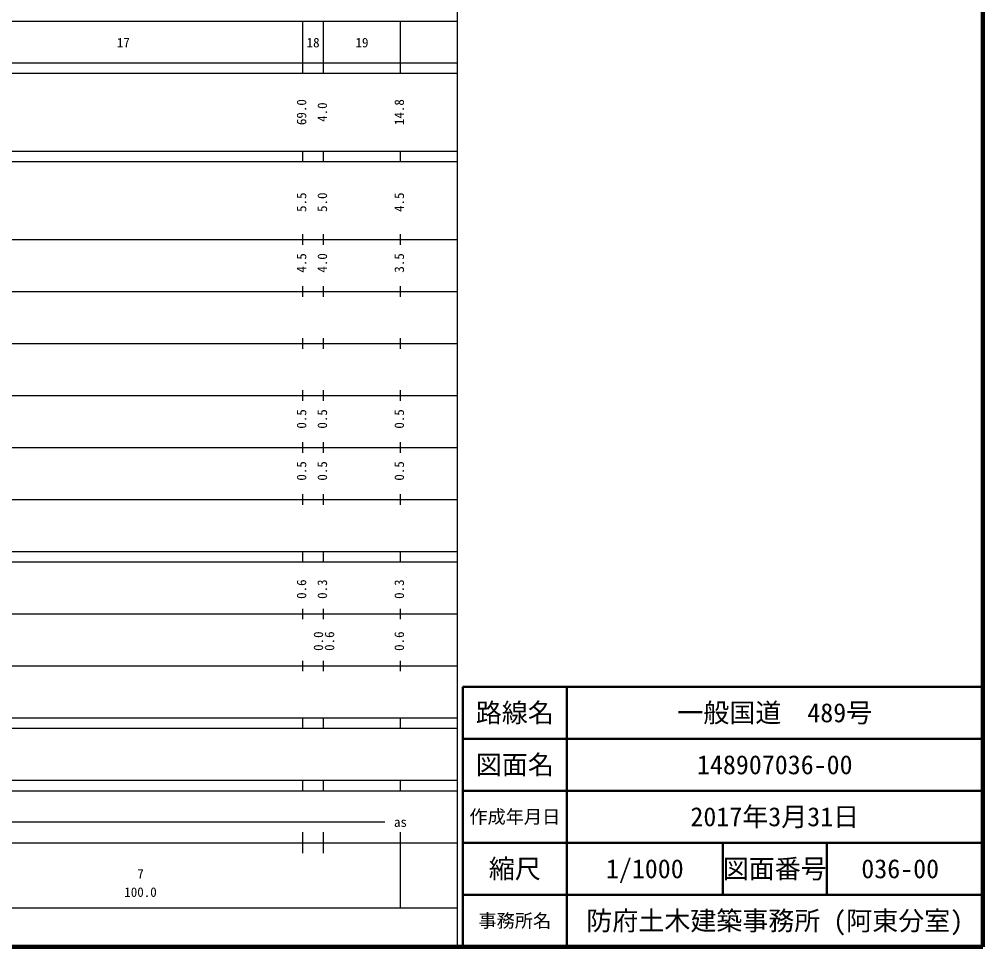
# Model space of a CAD drawing. Units: millimetres on the paper, enlarged 1000 times. Extents: x 40000 to 680000, y 20000 to 380000.
# Drawn here: x 494681 to 680000, y 20000 to 198357 of the extents above; entities that cross this region are included whole.
import ezdxf
from ezdxf.enums import TextEntityAlignment as Align

# ---------------------------------------------------------------- set-up
doc = ezdxf.new("R2010")
doc.units = ezdxf.units.MM
doc.header["$LTSCALE"] = 1000
for name, color, linetype, lineweight in [('M-TTL', 2, 'Continuous', 140), ('M-TTL-BAND', 7, 'Continuous', 25), ('M-TTL-FRAM', 2, 'Continuous', 50), ('M-TTL-LINE', 7, 'Continuous', 50)]:
    doc.layers.add(name, color=color, linetype=linetype, lineweight=lineweight)
doc.layers.add('M-TTL-TXT', color=7, linetype='Continuous')
doc.styles.add('ＭＳ ゴシック', font='')
doc.styles.get('ＭＳ ゴシック').set_extended_font_data('MS Gothic')

msp = doc.modelspace()

# ---------------------------------------------------------------- linework, layer by layer
at = {"layer": 'M-TTL'}
for p, q in [((680000, 20000), (680000, 380000)), ((40000, 20000), (680000, 20000))]:
    msp.add_line(p, q, dxfattribs=at)
at = {"layer": 'M-TTL-BAND'}
for p, q in [((579000, 20000), (579000, 370000)), ((68000, 198000), (579000, 198000)), ((549200, 188000), (549200, 198000)), ((553200, 188000), (553200, 198000)), ((568000, 188000), (568000, 198000)), ((40000, 190000), (579000, 190000)), ((40000, 188000), (579000, 188000)), ((40000, 173000), (579000, 173000)), ((549200, 171000), (549200, 173000)), ((553200, 171000), (553200, 173000)), ((568000, 171000), (568000, 173000)), ((40000, 171000), (579000, 171000)), ((40000, 156000), (579000, 156000)), ((549200, 155000), (549200, 157000)), ((553200, 155000), (553200, 157000)), ((568000, 155000), (568000, 157000)), ((549200, 145000), (549200, 147000)), ((553200, 145000), (553200, 147000)), ((568000, 145000), (568000, 147000)), ((46000, 146000), (579000, 146000)), ((52000, 136000), (579000, 136000)), ((549200, 135000), (549200, 137000)), ((553200, 135000), (553200, 137000)), ((568000, 135000), (568000, 137000)), ((549200, 125000), (549200, 127000)), ((553200, 125000), (553200, 127000)), ((568000, 125000), (568000, 127000)), ((46000, 126000), (579000, 126000)), ((549200, 115000), (549200, 117000)), ((553200, 115000), (553200, 117000)), ((568000, 115000), (568000, 117000)), ((52000, 116000), (579000, 116000)), ((46000, 106000), (579000, 106000)), ((549200, 105000), (549200, 107000)), ((553200, 105000), (553200, 107000)), ((568000, 105000), (568000, 107000)), ((40000, 96000), (579000, 96000)), ((549200, 94000), (549200, 96000)), ((553200, 94000), (553200, 96000)), ((568000, 94000), (568000, 96000)), ((40000, 94000), (579000, 94000)), ((49000, 84000), (579000, 84000)), ((549200, 83000), (549200, 85000)), ((553200, 83000), (553200, 85000)), ((568000, 83000), (568000, 85000)), ((549200, 73000), (549200, 75000)), ((553200, 73000), (553200, 75000)), ((568000, 73000), (568000, 75000)), ((40000, 74000), (579000, 74000)), ((40000, 64000), (579000, 64000)), ((549200, 62000), (549200, 64000)), ((553200, 62000), (553200, 64000)), ((568000, 62000), (568000, 64000)), ((40000, 62000), (579000, 62000)), ((40000, 52000), (579000, 52000)), ((549200, 50000), (549200, 52000)), ((553200, 50000), (553200, 52000)), ((568000, 50000), (568000, 52000)), ((40000, 50000), (579000, 50000)), ((71000, 44000), (565000, 44000)), ((549200, 38000), (549200, 42000)), ((553200, 38000), (553200, 42000)), ((568000, 27500), (568000, 42000)), ((40000, 40000), (579000, 40000)), ((68000, 27500), (579000, 27500))]:
    msp.add_line(p, q, dxfattribs=at)
at = {"layer": 'M-TTL-FRAM'}
for p, q in [((680000, 70000), (580000, 70000)), ((580000, 70000), (580000, 20000))]:
    msp.add_line(p, q, dxfattribs=at)
at = {"layer": 'M-TTL-LINE'}
for p, q in [((600000, 70000), (600000, 20000)), ((680000, 60000), (580000, 60000)), ((680000, 50000), (580000, 50000)), ((680000, 40000), (580000, 40000)), ((630000, 40000), (630000, 30000)), ((650000, 40000), (650000, 30000)), ((680000, 30000), (580000, 30000))]:
    msp.add_line(p, q, dxfattribs=at)

# ---------------------------------------------------------------- texts
at = {"layer": 'M-TTL-BAND', "style": 'ＭＳ ゴシック'}
for s, p in [('17', (514700, 192405)), ('18', (551200, 192405)), ('19', (560600, 192405)), ('as', (568000, 42500)), ('7', (518000, 32523)), ('100.0', (518000, 29033))]:
    msp.add_text(s, height=1833, dxfattribs=at).set_placement(p, align=Align.BOTTOM_CENTER)
for s, p in [('69.0', (550432, 180500)), ('4.0', (554432, 180500)), ('14.8', (569232, 180500)), ('5.5', (550432, 163174)), ('5.0', (554432, 163174)), ('4.5', (569232, 163174)), ('4.5', (550432, 151500)), ('4.0', (554432, 151500)), ('3.5', (569232, 151500)), ('0.5', (550432, 121500)), ('0.5', (554432, 121500)), ('0.5', (569232, 121500)), ('0.5', (550432, 111500)), ('0.5', (554432, 111500)), ('0.5', (569232, 111500)), ('0.6', (550432, 88764)), ('0.3', (554432, 88764)), ('0.3', (569232, 88764)), ('0.0', (553678, 78764)), ('0.6', (555802, 78764)), ('0.6', (569232, 78764))]:
    msp.add_text(s, height=1833, rotation=90, dxfattribs=at).set_placement(p, align=Align.BOTTOM_CENTER)
at = {"layer": 'M-TTL-TXT', "style": 'ＭＳ ゴシック'}
for s, height, p in [('路線名', 3666, (590000, 65000)), ('路線名', 3666, (590000, 65000)), ('一般国道\u3000489号', 3666, (640000, 65000)), ('図面名', 3666, (590000, 55000)), ('図面名', 3666, (590000, 55000)), ('148907036-00', 3666, (640000, 55000)), ('作成年月日', 2566, (590000, 45000)), ('作成年月日', 2566, (590000, 45000)), ('2017年3月31日', 3666, (640000, 45000)), ('縮尺', 3666, (590000, 35000)), ('縮尺', 3666, (590000, 35000)), ('1/1000', 3666, (615000, 35000)), ('図面番号', 3666, (640000, 35000)), ('図面番号', 3666, (640000, 35000)), ('036-00', 3666, (664125, 35000)), ('事務所名', 2566, (590000, 25000)), ('事務所名', 2566, (590000, 25000)), ('防府土木建築事務所 (阿東分室)', 3666, (640000, 25000))]:
    msp.add_text(s, height=height, dxfattribs=at).set_placement(p, align=Align.MIDDLE_CENTER)

doc.saveas('drawing.dxf')
